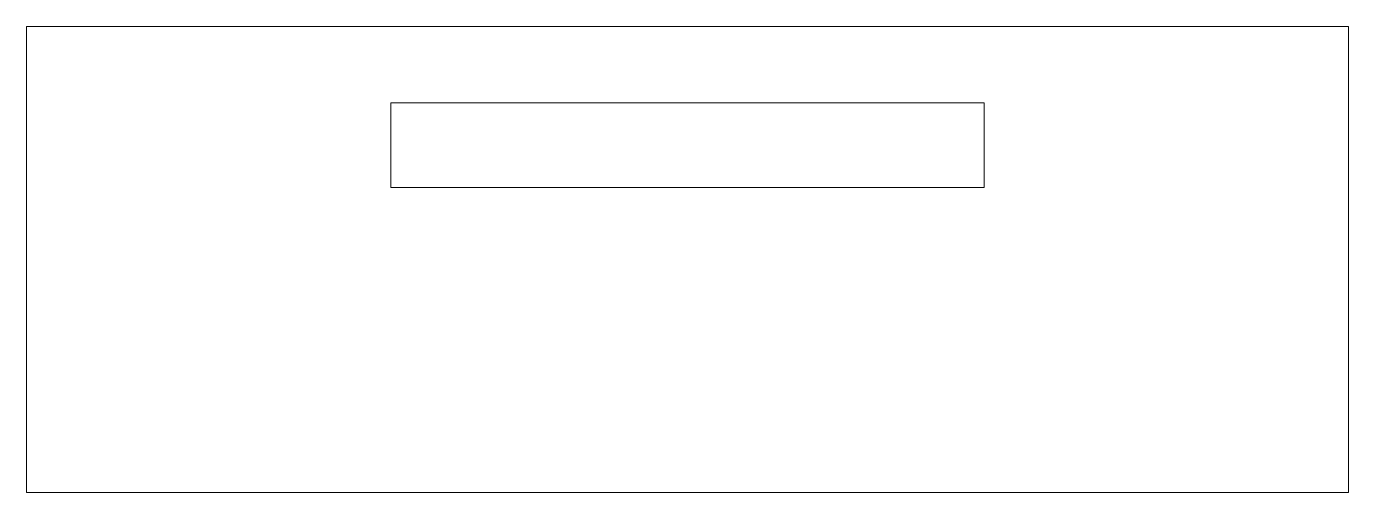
# Model space of a CAD drawing. Header units: millimetres. Extents: x -78 to 78, y -27 to 28.
import ezdxf

# ---------------------------------------------------------------- set-up
doc = ezdxf.new("R2010")
doc.units = ezdxf.units.MM

msp = doc.modelspace()

# ---------------------------------------------------------------- linework, layer by layer
at = {"color": 7, "linetype": 'Continuous', "lineweight": 15}
for p, q in [((-78, 27.51), (-78, -27.5)), ((78, 27.51), (-78, 27.51)), ((78, -27.5), (78, 27.51)), ((35, 18.51), (-35, 18.51)), ((-35, 18.51), (-35, 8.51)), ((35, 18.5), (-35, 18.5)), ((35, 8.51), (35, 18.51)), ((-35, 8.51), (35, 8.51)), ((-78, -27.49), (78, -27.49)), ((-78, -27.5), (78, -27.5))]:
    msp.add_line(p, q, dxfattribs=at)

doc.saveas('drawing.dxf')
